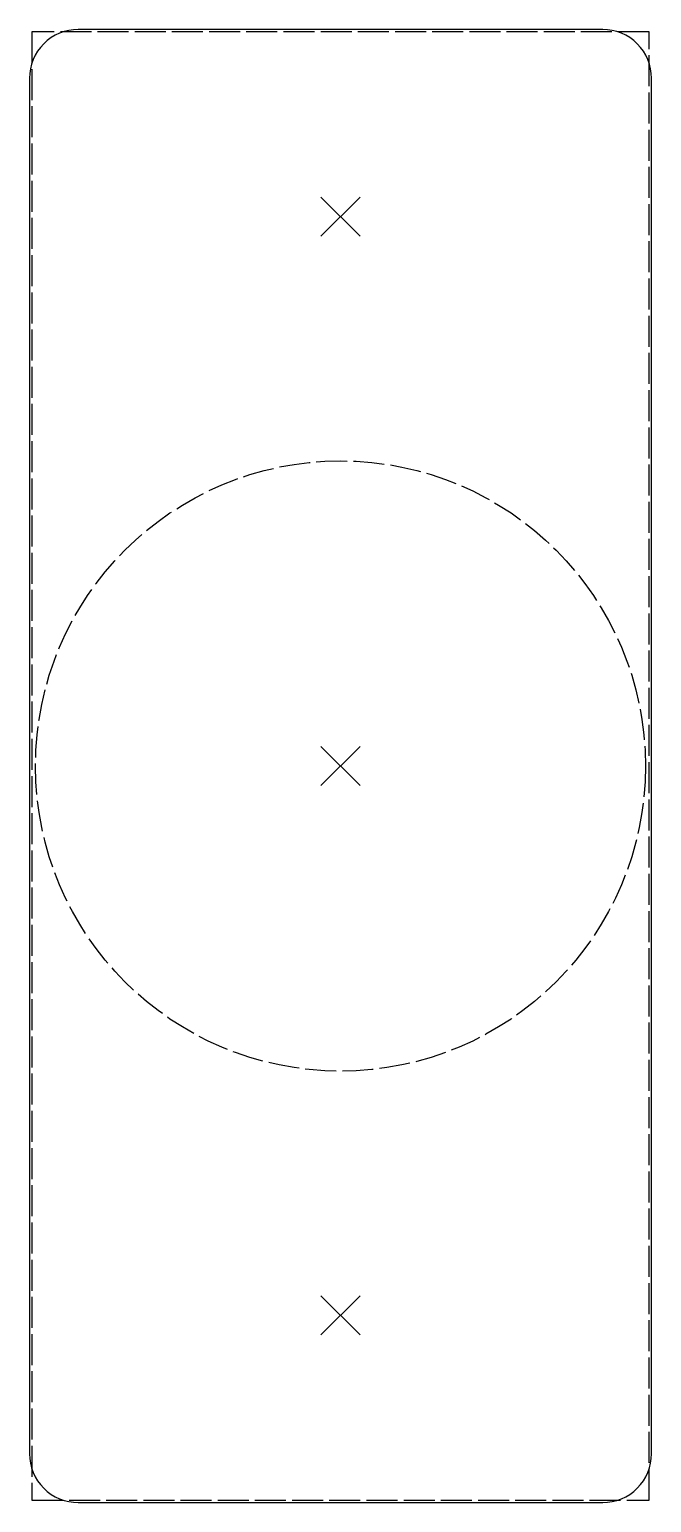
# Model space of a CAD drawing. Header units: millimetres. Extents: x -12.8 to 12.8, y -30.2 to 30.2.
import ezdxf

# ---------------------------------------------------------------- set-up
doc = ezdxf.new("R2010")
doc.units = ezdxf.units.MM
doc.header["$PDMODE"] = 3
doc.header["$PDSIZE"] = 0.8
doc.linetypes.add('DASHED', pattern=[1.524, 1.27, -0.254])
for name, color, linetype in [('BORE_CENTRE', 1, 'Continuous'), ('FACEPLATE_MORTISE', 4, 'Continuous'), ('FACEPLATE_SCREWS', 3, 'Continuous'), ('REFERENCE', 8, 'DASHED')]:
    doc.layers.add(name, color=color, linetype=linetype)

msp = doc.modelspace()

# ---------------------------------------------------------------- linework, layer by layer
at = {"layer": 'BORE_CENTRE'}
msp.add_point((0, 0), dxfattribs=at)
at = {"layer": 'FACEPLATE_MORTISE'}
msp.add_lwpolyline([(12.75, -28.17), (12.75, 28.17, 0.414214), (10.75, 30.17), (-10.75, 30.17, 0.414214), (-12.75, 28.17), (-12.75, -28.17, 0.414214), (-10.75, -30.17), (10.75, -30.17, 0.414214)], format="xyb", close=True, dxfattribs=at)
at = {"layer": 'FACEPLATE_SCREWS'}
for p in [(0, 22.5), (0, -22.5)]:
    msp.add_point(p, dxfattribs=at)
at = {"layer": 'REFERENCE'}
msp.add_lwpolyline([(12.65, -30.07), (12.65, 30.07), (-12.65, 30.07), (-12.65, -30.07)], close=True, dxfattribs=at)
msp.add_circle((0, 0), 12.5, dxfattribs=at)

doc.saveas('drawing.dxf')
